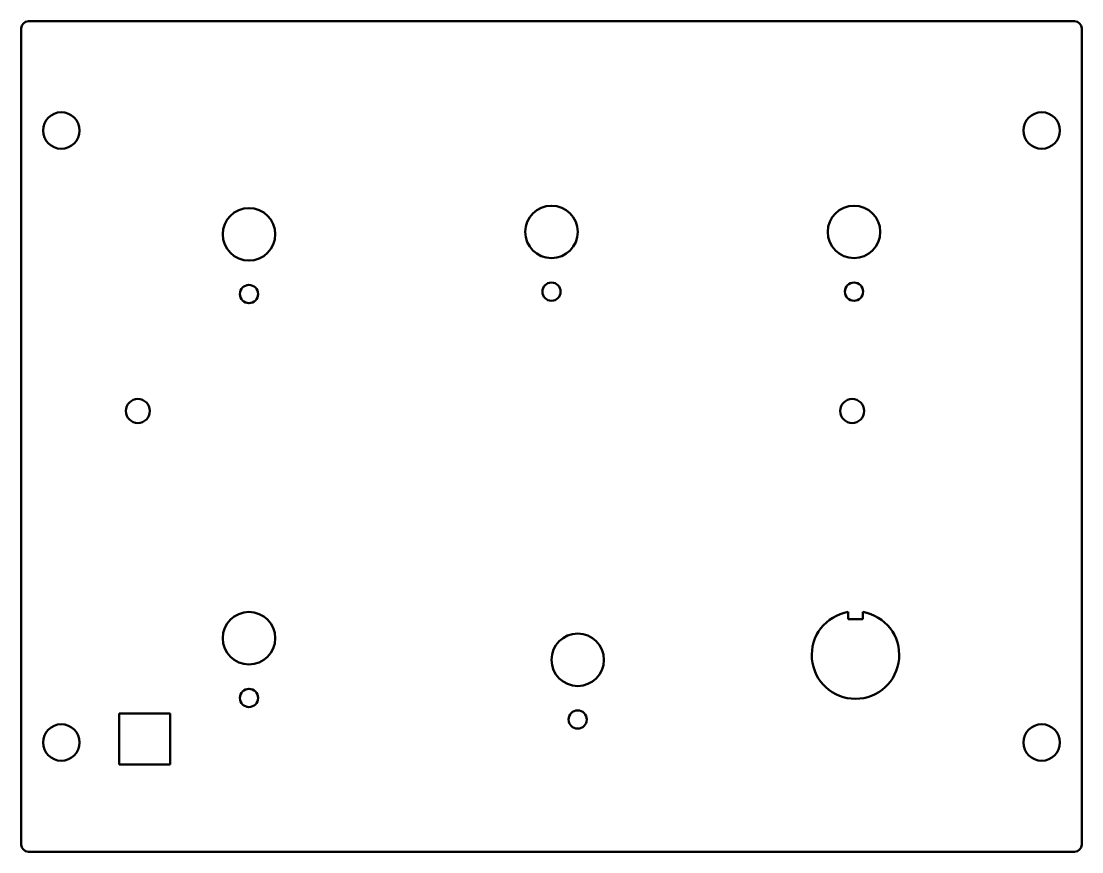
# Model space of a CAD drawing. Header units: millimetres. Extents: x 143 to 288, y 108 to 222.
import ezdxf

# ---------------------------------------------------------------- set-up
doc = ezdxf.new("R2010")
doc.units = ezdxf.units.MM
doc.header["$LTSCALE"] = 0.75
doc.layers.add('Visible', color=7, linetype='Continuous', lineweight=50)

msp = doc.modelspace()

# ---------------------------------------------------------------- linework, layer by layer
at = {"layer": 'Visible'}
for p, q in [((143.928741, 221.945959), (287.428741, 221.945959)), ((142.928741, 108.945959), (142.928741, 220.945959)), ((288.428741, 220.945959), (288.428741, 108.945959)), ((256.383742, 140.862039), (256.383742, 139.862039)), ((256.383742, 139.862039), (258.383742, 139.862039)), ((258.383742, 139.862039), (258.383742, 140.862039)), ((156.34528, 126.917268), (163.34528, 126.917268)), ((156.34528, 119.917268), (156.34528, 126.917268)), ((163.34528, 126.917268), (163.34528, 119.917268)), ((163.34528, 119.917268), (156.34528, 119.917268)), ((287.428741, 107.945959), (143.928741, 107.945959))]:
    msp.add_line(p, q, dxfattribs=at)
at = {"layer": 'Visible', "extrusion": (0, 0, -1)}
for centre, radius in [((-148.428741, 206.945959), 2.5), ((-282.928741, 206.945959), 2.5), ((-215.678741, 193.025959), 3.6), ((-257.178741, 193.025959), 3.6), ((-174.178741, 192.695959), 3.6), ((-174.178741, 184.495959), 1.25), ((-215.678741, 184.825959), 1.25), ((-257.178741, 184.825959), 1.25), ((-158.928741, 168.445959), 1.65), ((-256.928741, 168.445959), 1.65), ((-174.178741, 137.264938), 3.6), ((-219.276188, 134.296864), 3.6), ((-174.178741, 129.064938), 1.25), ((-219.276188, 126.096864), 1.25), ((-148.428741, 122.945959), 2.5), ((-282.928741, 122.945959), 2.5)]:
    msp.add_circle(centre, radius, dxfattribs=at)
for centre, radius, start, end in [((-143.928741, 220.945959), 1, 0, 90), ((-287.428741, 220.945959), 1, 90, 180), ((-257.383742, 134.945959), 6, 99.594068, 80.405932), ((-143.928741, 108.945959), 1, 270, 0), ((-287.428741, 108.945959), 1, 180, 270)]:
    msp.add_arc(centre, radius, start, end, dxfattribs=at)

doc.saveas('drawing.dxf')
